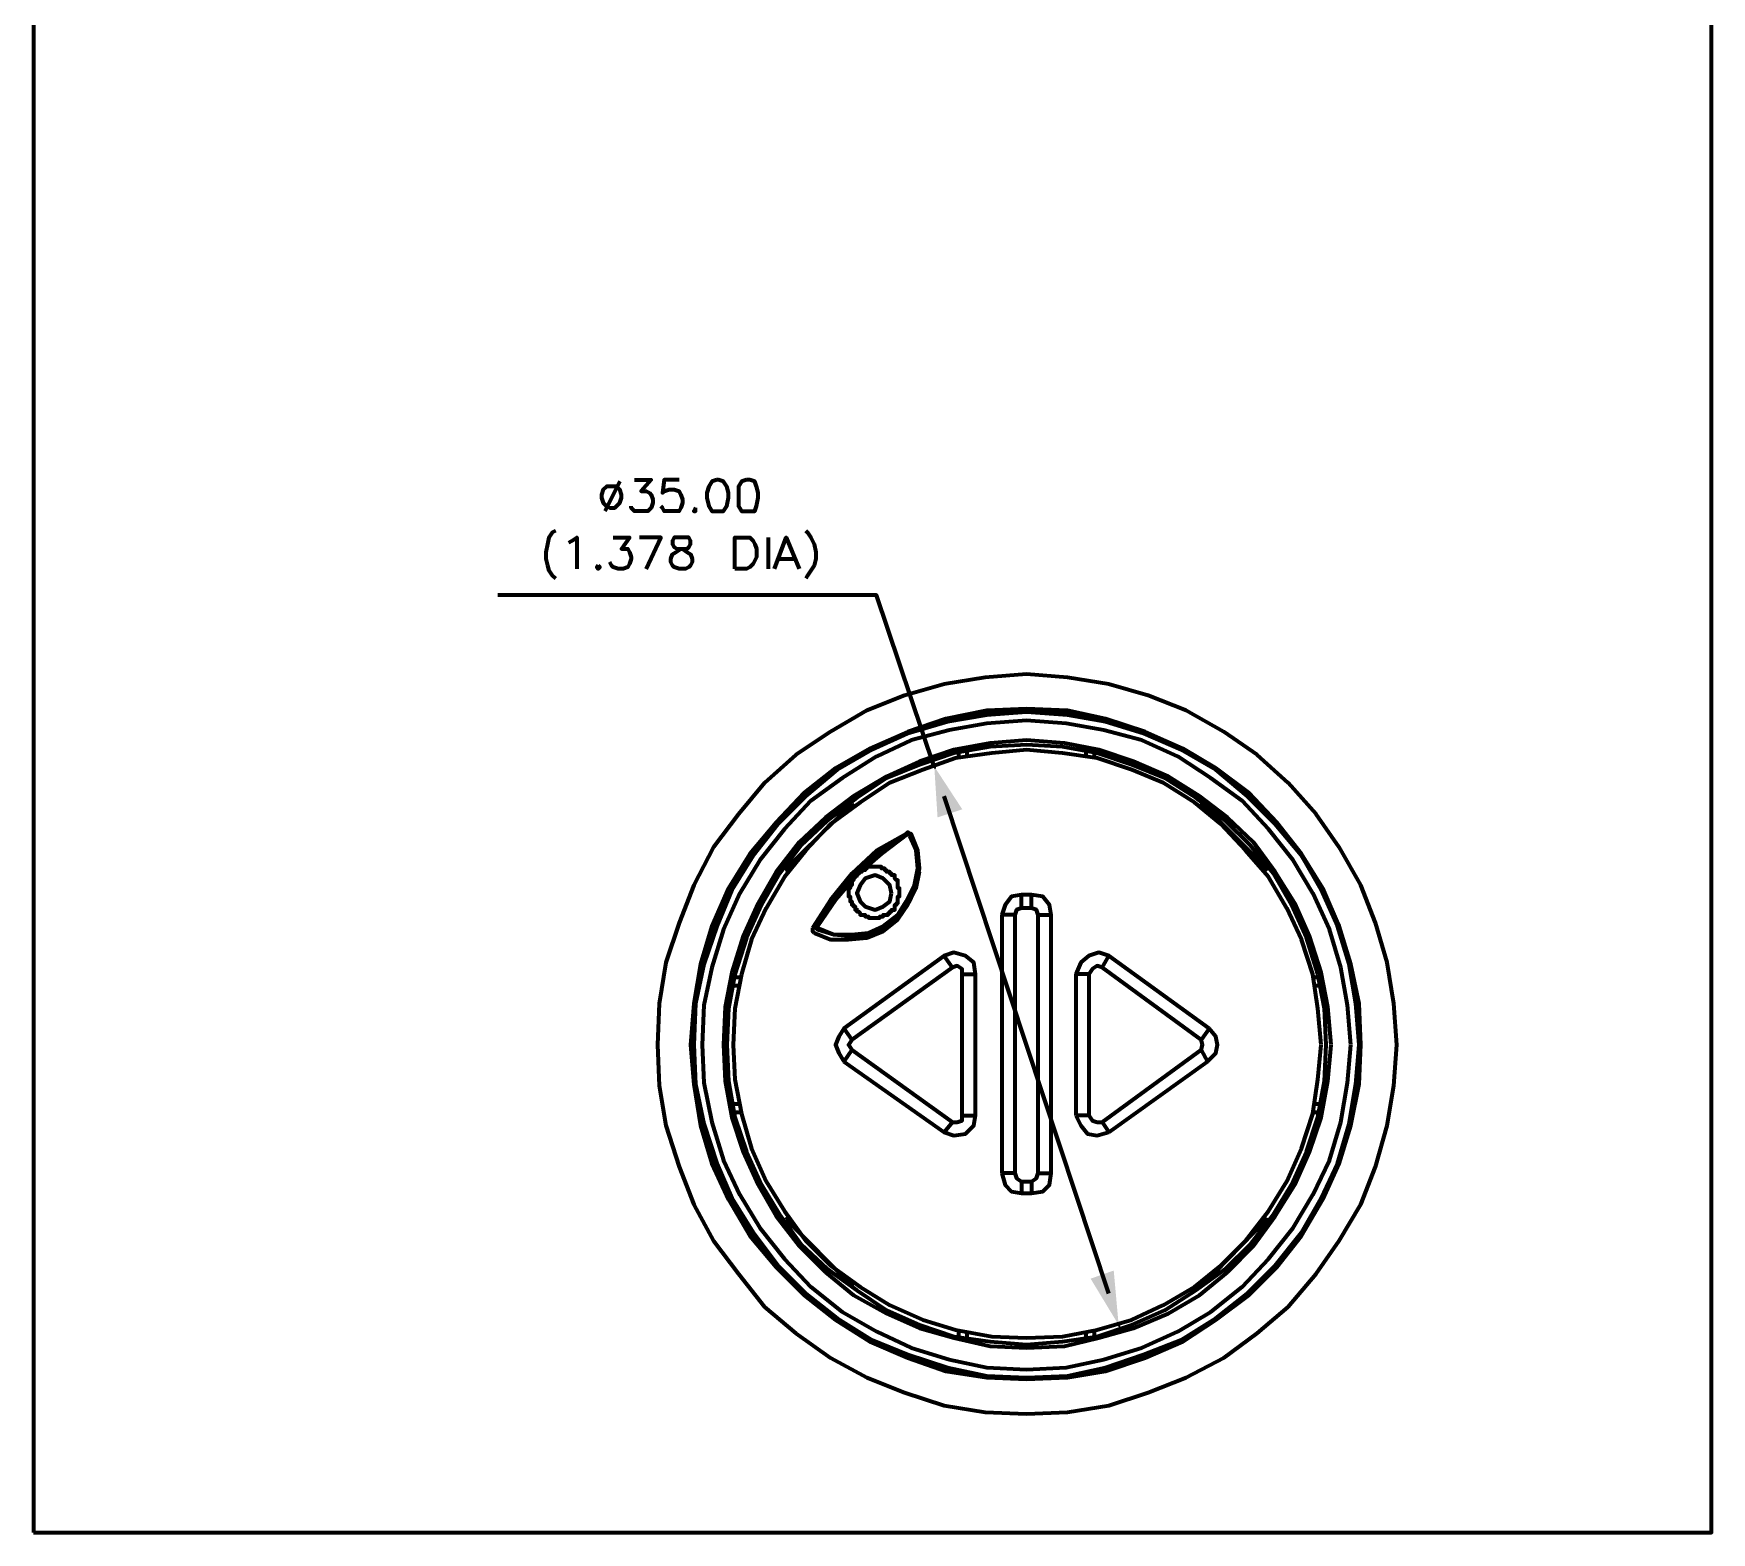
# Model space of a CAD drawing. Header units: inches. Extents: x 19 to 378, y -1 to 556.
# Drawn here: x 19 to 132.2, y 244.4 to 345.5 of the extents above; entities that cross this region are included whole.
import ezdxf

# ---------------------------------------------------------------- set-up
doc = ezdxf.new("R2010")
doc.units = ezdxf.units.IN
doc.layers.add('H', color=7, linetype='CONTINUOUS', lineweight=100)
doc.layers.add('P', color=250, linetype='CONTINUOUS', lineweight=100)

msp = doc.modelspace()

# ---------------------------------------------------------------- hatches: boundary and pattern name
at = {"layer": 'H', "linetype": 'CONTINUOUS'}
for points in [[(80, 292.67), (81.67, 293.22), (79.78, 296.11)], [(91.89, 262.11), (90.33, 261.56), (92.22, 258.44)]]:
    msp.add_hatch(color=0, dxfattribs=at).paths.add_polyline_path(points)

# ---------------------------------------------------------------- linework, layer by layer
at = {"layer": 'P', "color": 0, "linetype": 'CONTINUOUS'}
for points in [[(19, 244.44), (132.22, 244.44), (132.22, 412.56), (19, 412.56), (19, 244.44)], [(57.89, 315), (57.67, 315), (57.44, 314.78), (57.33, 314.44), (57.33, 314.22), (57.44, 313.89), (57.67, 313.67), (57.89, 313.56), (58.22, 313.56), (58.33, 313.67), (58.56, 313.89), (58.67, 314.22), (58.67, 314.44), (58.56, 314.78), (58.33, 315), (58.22, 315), (57.89, 315)], [(58.56, 315.33), (57.56, 313.33)], [(59.56, 315.44), (60.67, 315.44), (60, 314.67), (60.33, 314.67), (60.56, 314.56), (60.67, 314.44), (60.78, 314.11), (60.78, 313.89), (60.67, 313.56), (60.44, 313.33), (60.11, 313.33), (59.78, 313.33), (59.56, 313.33), (59.33, 313.56), (59.33, 313.67)], [(62.56, 315.44), (61.56, 315.44), (61.44, 314.56), (61.56, 314.67), (61.89, 314.78), (62.22, 314.78), (62.56, 314.67), (62.67, 314.44), (62.78, 314.11), (62.78, 313.89), (62.67, 313.56), (62.56, 313.33), (62.22, 313.33), (61.89, 313.33), (61.56, 313.33), (61.44, 313.56), (61.33, 313.67)], [(65.11, 315.44), (64.78, 315.33), (64.56, 315), (64.44, 314.56), (64.44, 314.22), (64.56, 313.67), (64.78, 313.33), (65.11, 313.33), (65.22, 313.33), (65.56, 313.33), (65.78, 313.67), (65.89, 314.22), (65.89, 314.56), (65.78, 315), (65.56, 315.33), (65.22, 315.44), (65.11, 315.44)], [(67.11, 315.44), (66.78, 315.33), (66.56, 315), (66.56, 314.56), (66.56, 314.22), (66.56, 313.67), (66.78, 313.33), (67.11, 313.33), (67.33, 313.33), (67.67, 313.33), (67.78, 313.67), (67.89, 314.22), (67.89, 314.56), (67.78, 315), (67.67, 315.33), (67.33, 315.44), (67.11, 315.44)], [(63.67, 313.56), (63.56, 313.33), (63.67, 313.33), (63.67, 313.33), (63.67, 313.56)], [(54.22, 312), (54, 311.89), (53.78, 311.56), (53.67, 311.11), (53.56, 310.56), (53.56, 310.11), (53.67, 309.67), (53.78, 309.33), (54, 309), (54.22, 308.78)], [(55.11, 311.22), (55.33, 311.33), (55.67, 311.56), (55.67, 309.44)], [(58.11, 311.56), (59.22, 311.56), (58.67, 310.78), (59, 310.78), (59.11, 310.78), (59.22, 310.56), (59.33, 310.22), (59.33, 310.11), (59.22, 309.78), (59.11, 309.56), (58.78, 309.44), (58.44, 309.44), (58.11, 309.56), (58, 309.67), (57.89, 309.89)], [(60.33, 309.44), (61.33, 311.56), (59.89, 311.56)], [(62.56, 311.56), (62.22, 311.56), (62.11, 311.33), (62.11, 311.11), (62.22, 310.89), (62.44, 310.78), (62.78, 310.78), (63.11, 310.56), (63.33, 310.44), (63.44, 310.11), (63.44, 309.89), (63.33, 309.67), (63.22, 309.56), (63, 309.44), (62.56, 309.44), (62.22, 309.56), (62.11, 309.67), (62, 309.89), (62, 310.11), (62.11, 310.44), (62.33, 310.56), (62.67, 310.78), (63.11, 310.78), (63.22, 310.89), (63.33, 311.11), (63.33, 311.33), (63.22, 311.56), (63, 311.56), (62.56, 311.56)], [(66.33, 309.44), (66.33, 311.56), (67.11, 311.56), (67.33, 311.56), (67.56, 311.33), (67.67, 311.11), (67.78, 310.78), (67.78, 310.22), (67.67, 310), (67.56, 309.78), (67.33, 309.56), (67.11, 309.44), (66.33, 309.44)], [(68.56, 311.56), (68.56, 309.44)], [(69, 309.44), (69.78, 311.56), (70.67, 309.44)], [(71.11, 312), (71.22, 311.89), (71.44, 311.56), (71.67, 311.11), (71.78, 310.56), (71.78, 310.11), (71.67, 309.67), (71.44, 309.33), (71.22, 309), (71.11, 308.78)], [(57.11, 309.67), (57, 309.56), (57.11, 309.44), (57.22, 309.56), (57.11, 309.67)], [(69.33, 310.11), (70.33, 310.11)], [(79.78, 296.11), (75.89, 307.67), (50.33, 307.67)], [(111, 277.33), (110.78, 280.11), (110.33, 282.89), (109.56, 285.56), (108.56, 288.11), (107.11, 290.67), (105.56, 292.89), (103.67, 295), (101.56, 296.89), (99.33, 298.44), (96.78, 299.89), (94.22, 300.89), (91.56, 301.67), (88.78, 302.11), (86, 302.33), (83.22, 302.11), (80.44, 301.67), (77.78, 300.89), (75.22, 299.89), (72.78, 298.44), (70.44, 296.89), (68.33, 295), (66.56, 292.89), (64.89, 290.67), (63.56, 288.11), (62.56, 285.56), (61.67, 282.89), (61.22, 280.11), (61.11, 277.33), (61.22, 274.56), (61.67, 271.89), (62.56, 269.11), (63.56, 266.56), (64.89, 264.11), (66.56, 261.89), (68.33, 259.67), (70.44, 257.89), (72.78, 256.22), (75.22, 254.89), (77.78, 253.89), (80.44, 253), (83.22, 252.56), (86, 252.44), (88.78, 252.56), (91.56, 253), (94.22, 253.89), (96.78, 254.89), (99.33, 256.22), (101.56, 257.89), (103.67, 259.67), (105.56, 261.89), (107.11, 264.11), (108.56, 266.56), (109.56, 269.11), (110.33, 271.89), (110.78, 274.56), (111, 277.33)], [(108.56, 277.33), (108.44, 280.11), (107.89, 282.78), (107.11, 285.33), (106, 287.89), (104.56, 290.22), (102.89, 292.33), (101, 294.33), (98.78, 296), (96.56, 297.33), (94, 298.44), (91.33, 299.33), (88.78, 299.89), (86, 300), (83.33, 299.89), (80.56, 299.33), (78, 298.44), (75.44, 297.33), (73.11, 296), (71, 294.33), (69.11, 292.33), (67.33, 290.22), (65.89, 287.89), (64.78, 285.33), (64, 282.78), (63.56, 280.11), (63.33, 277.33), (63.56, 274.67), (64, 271.89), (64.78, 269.33), (65.89, 266.89), (67.33, 264.44), (69.11, 262.33), (71, 260.44), (73.11, 258.78), (75.44, 257.33), (78, 256.22), (80.56, 255.33), (83.33, 254.89), (86, 254.78), (88.78, 254.89), (91.33, 255.33), (94, 256.22), (96.56, 257.33), (98.78, 258.78), (101, 260.44), (102.89, 262.33), (104.56, 264.44), (106, 266.89), (107.11, 269.33), (107.89, 271.89), (108.44, 274.67), (108.56, 277.33)], [(108.56, 277.33), (108.44, 280.11), (107.89, 282.78), (107.11, 285.33), (105.89, 287.89), (104.56, 290.11), (102.89, 292.33), (101, 294.22), (98.78, 295.89), (96.56, 297.33), (94, 298.44), (91.33, 299.33), (88.78, 299.78), (86, 299.89), (83.33, 299.78), (80.56, 299.33), (78, 298.44), (75.56, 297.33), (73.22, 295.89), (71.11, 294.22), (69.11, 292.33), (67.44, 290.11), (66, 287.89), (64.89, 285.33), (64.11, 282.78), (63.67, 280.11), (63.44, 277.33), (63.67, 274.67), (64.11, 271.89), (64.89, 269.33), (66, 266.89), (67.44, 264.56), (69.11, 262.44), (71.11, 260.44), (73.22, 258.78), (75.56, 257.33), (78, 256.22), (80.56, 255.44), (83.33, 255), (86, 254.78), (88.78, 255), (91.33, 255.44), (94, 256.22), (96.56, 257.33), (98.78, 258.78), (101, 260.44), (102.89, 262.44), (104.56, 264.56), (105.89, 266.89), (107.11, 269.33), (107.89, 271.89), (108.44, 274.67), (108.56, 277.33)], [(108.44, 277.33), (108.22, 280.11), (107.78, 282.78), (107, 285.33), (105.89, 287.78), (104.56, 290.11), (102.78, 292.22), (100.89, 294.11), (98.78, 295.89), (96.44, 297.22), (93.89, 298.33), (91.33, 299.11), (88.78, 299.56), (86, 299.78), (83.33, 299.56), (80.67, 299.11), (78, 298.33), (75.56, 297.22), (73.22, 295.89), (71.11, 294.11), (69.22, 292.22), (67.56, 290.11), (66.11, 287.78), (65.11, 285.33), (64.22, 282.78), (63.67, 280.11), (63.56, 277.33), (63.67, 274.67), (64.22, 272), (65.11, 269.33), (66.11, 267), (67.56, 264.67), (69.22, 262.44), (71.11, 260.56), (73.22, 258.89), (75.56, 257.44), (78, 256.44), (80.67, 255.56), (83.33, 255), (86, 254.89), (88.78, 255), (91.33, 255.56), (93.89, 256.44), (96.44, 257.44), (98.78, 258.89), (100.89, 260.56), (102.78, 262.44), (104.56, 264.67), (105.89, 267), (107, 269.33), (107.78, 272), (108.22, 274.67), (108.44, 277.33)], [(107.89, 277.33), (107.67, 280), (107.22, 282.56), (106.44, 285.11), (105.33, 287.56), (104, 289.78), (102.33, 291.89), (100.56, 293.78), (98.44, 295.33), (96.22, 296.78), (93.78, 297.89), (91.22, 298.56), (88.67, 299), (86, 299.22), (83.33, 299), (80.78, 298.56), (78.22, 297.89), (75.89, 296.78), (73.56, 295.33), (71.44, 293.78), (69.67, 291.89), (68, 289.78), (66.67, 287.56), (65.56, 285.11), (64.78, 282.56), (64.22, 280), (64.11, 277.33), (64.22, 274.78), (64.78, 272.11), (65.56, 269.56), (66.67, 267.22), (68, 265), (69.67, 262.89), (71.44, 261), (73.56, 259.33), (75.89, 258), (78.22, 256.89), (80.78, 256.11), (83.33, 255.56), (86, 255.44), (88.67, 255.56), (91.22, 256.11), (93.78, 256.89), (96.22, 258), (98.44, 259.33), (100.56, 261), (102.33, 262.89), (104, 265), (105.33, 267.22), (106.44, 269.56), (107.22, 272.11), (107.67, 274.78), (107.89, 277.33)], [(106.56, 277.33), (106.33, 279.89), (105.89, 282.22), (105.11, 284.67), (104.11, 286.89), (102.78, 289), (101.33, 291), (99.56, 292.67), (97.67, 294.11), (95.56, 295.44), (93.22, 296.44), (90.89, 297.22), (88.56, 297.67), (86, 297.89), (83.56, 297.67), (81.11, 297.22), (78.78, 296.44), (76.56, 295.44), (74.33, 294.11), (72.44, 292.67), (70.67, 291), (69.11, 289), (67.89, 286.89), (66.89, 284.67), (66.11, 282.22), (65.67, 279.89), (65.56, 277.33), (65.67, 274.89), (66.11, 272.44), (66.89, 270.11), (67.89, 267.89), (69.11, 265.78), (70.67, 263.78), (72.44, 262), (74.33, 260.44), (76.56, 259.22), (78.78, 258.22), (81.11, 257.56), (83.56, 257), (86, 256.89), (88.56, 257), (90.89, 257.56), (93.22, 258.22), (95.56, 259.22), (97.67, 260.44), (99.56, 262), (101.33, 263.78), (102.78, 265.78), (104.11, 267.89), (105.11, 270.11), (105.89, 272.44), (106.33, 274.89), (106.56, 277.33)], [(106.22, 277.33), (106.11, 279.78), (105.67, 282.11), (104.89, 284.56), (103.89, 286.78), (102.67, 288.89), (101.11, 290.78), (99.44, 292.44), (97.44, 294), (95.33, 295.33), (93.11, 296.22), (90.78, 297), (88.44, 297.44), (86, 297.56), (83.56, 297.44), (81.11, 297), (78.78, 296.22), (76.56, 295.33), (74.56, 294), (72.56, 292.44), (70.78, 290.78), (69.33, 288.89), (68.11, 286.78), (67.11, 284.56), (66.33, 282.11), (65.89, 279.78), (65.78, 277.33), (65.89, 274.89), (66.33, 272.44), (67.11, 270.11), (68.11, 267.89), (69.33, 265.89), (70.78, 263.89), (72.56, 262.22), (74.56, 260.78), (76.56, 259.44), (78.78, 258.44), (81.11, 257.67), (83.56, 257.33), (86, 257.11), (88.44, 257.33), (90.78, 257.67), (93.11, 258.44), (95.33, 259.44), (97.44, 260.78), (99.44, 262.22), (101.11, 263.89), (102.67, 265.89), (103.89, 267.89), (104.89, 270.11), (105.67, 272.44), (106.11, 274.89), (106.22, 277.33)], [(105.89, 277.33), (105.67, 279.78), (105.33, 282.11), (104.56, 284.44), (103.56, 286.56), (102.33, 288.67), (100.78, 290.44), (99.11, 292.22), (97.33, 293.67), (95.22, 295), (93.11, 295.89), (90.78, 296.67), (88.44, 297), (86, 297.22), (83.67, 297), (81.22, 296.67), (79, 295.89), (76.78, 295), (74.78, 293.67), (72.78, 292.22), (71.11, 290.44), (69.67, 288.67), (68.44, 286.56), (67.44, 284.44), (66.78, 282.11), (66.33, 279.78), (66.22, 277.33), (66.33, 275), (66.78, 272.67), (67.44, 270.33), (68.44, 268.11), (69.67, 266.11), (71.11, 264.11), (72.78, 262.44), (74.78, 261), (76.78, 259.78), (79, 258.78), (81.22, 258.11), (83.67, 257.67), (86, 257.56), (88.44, 257.67), (90.78, 258.11), (93.11, 258.78), (95.22, 259.78), (97.33, 261), (99.11, 262.44), (100.78, 264.11), (102.33, 266.11), (103.56, 268.11), (104.56, 270.33), (105.33, 272.67), (105.67, 275), (105.89, 277.33)], [(81.44, 296.67), (81.44, 297)], [(82, 296.78), (82, 297.22)], [(90, 297.22), (90, 296.78)], [(90.56, 297), (90.56, 296.67)], [(79.78, 296.11), (79.89, 296.11)], [(69.78, 289.22), (74.22, 293.56)], [(74.22, 293.56), (74.33, 293.44)], [(74.22, 293.33), (74.22, 293.56)], [(91.56, 260.56), (80.44, 294.11)], [(97.67, 293.44), (97.89, 293.56)], [(97.89, 293.56), (102.22, 289.22)], [(97.89, 293.33), (97.89, 293.56)], [(77.89, 291.56), (75.89, 290.44), (74.22, 288.89), (72.78, 287.11), (71.56, 285.22)], [(78, 291.56), (76.11, 290.44), (74.56, 288.89), (73, 287.22), (71.78, 285.33), (71.78, 285.22), (71.89, 285.11), (73, 284.78), (74.22, 284.67), (75.33, 284.78), (76.44, 285.33), (77.33, 286), (78.11, 287), (78.56, 288), (78.78, 289.22), (78.67, 290.44), (78.22, 291.56), (78.11, 291.56), (78, 291.56)], [(78, 291.56), (76.22, 290.22), (74.56, 288.78), (73.11, 287.11), (71.89, 285.33)], [(71.89, 285.22), (73, 284.78), (74.22, 284.78), (75.33, 284.89), (76.33, 285.33), (77.33, 286.11), (77.89, 287), (78.44, 288.11), (78.67, 289.22), (78.56, 290.44), (78.11, 291.44)], [(78.11, 291.56), (78, 291.67), (77.89, 291.56)], [(78.11, 291.44), (78.11, 291.56), (78, 291.56)], [(78, 291.56), (78, 291.56)], [(78.11, 291.44), (78.22, 291.56)], [(70.11, 289.22), (69.78, 289.22)], [(69.89, 289), (69.78, 289.22)], [(71.67, 284.89), (72.78, 284.44), (74, 284.44), (75.22, 284.56), (76.33, 285), (77.33, 285.78), (78, 286.78), (78.56, 287.89), (78.78, 289)], [(74.56, 288.78), (74.56, 288.78), (74.56, 288.78), (74.44, 288.78), (74.44, 288.67), (74.33, 288.67), (74.33, 288.44), (74.22, 288.44), (74.22, 288.44), (74.22, 288.33), (74.22, 288.11), (74.11, 288.11), (74.11, 287.89), (74, 287.89), (74, 287.33), (74.11, 287.33), (74.11, 287), (74.22, 287), (74.22, 286.89), (74.22, 286.89), (74.22, 286.78), (74.33, 286.78), (74.33, 286.67), (74.44, 286.67), (74.44, 286.44), (74.56, 286.44), (74.56, 286.44), (74.56, 286.44)], [(77, 288.78), (76.89, 288.78), (76.89, 288.89), (76.78, 288.89), (76.78, 289), (76.78, 289), (76.78, 289), (76.56, 289), (76.56, 289.11), (76.44, 289.11), (76.44, 289.22), (76.22, 289.22), (76.22, 289.33), (75.22, 289.33), (75.22, 289.22), (75.11, 289.22), (75.11, 289.11), (74.89, 289.11), (74.89, 289), (74.78, 289), (74.78, 289), (74.67, 289), (74.67, 288.89), (74.56, 288.89), (74.56, 288.78)], [(74.56, 288.78), (74.67, 288.78)], [(76.89, 287.56), (76.78, 288.11), (76.33, 288.56), (75.78, 288.78), (75.11, 288.56), (74.78, 288.11), (74.56, 287.56), (74.78, 287), (75.11, 286.67), (75.78, 286.44), (76.33, 286.67), (76.78, 287), (76.89, 287.56)], [(77, 286.44), (77, 286.44), (77.11, 286.44), (77.11, 286.56), (77.11, 286.56), (77.11, 286.78), (77.22, 286.78), (77.22, 286.89), (77.33, 286.89), (77.33, 287), (77.33, 287), (77.33, 287.33), (77.44, 287.33), (77.44, 287.89), (77.33, 287.89), (77.33, 288.11), (77.33, 288.22), (77.33, 288.44), (77.22, 288.44), (77.22, 288.44), (77.11, 288.56), (77.11, 288.67), (77.11, 288.67), (77.11, 288.78), (77, 288.78), (77, 288.78)], [(101.89, 289.22), (102.22, 289.22)], [(102.22, 289.22), (102, 289)], [(85.67, 287.44), (85, 287.33), (84.56, 286.78), (84.33, 286.11)], [(85.67, 286.56), (85.33, 286.44), (85.22, 286.11)], [(86.33, 287.44), (85.67, 287.44)], [(85.67, 286.56), (85.67, 287.44)], [(86.33, 286.56), (85.67, 286.56)], [(87.67, 286.11), (87.56, 286.78), (87.11, 287.33), (86.33, 287.44)], [(86.33, 286.56), (86.33, 287.44)], [(86.78, 286.11), (86.67, 286.44), (86.33, 286.56)], [(71.89, 285.33), (71.78, 285.33)], [(71.89, 285.33), (71.89, 285.22)], [(74.56, 286.44), (74.67, 286.44)], [(74.56, 286.44), (74.56, 286.33), (74.67, 286.33), (74.78, 286.22), (74.78, 286.22), (74.78, 286.11), (74.89, 286.11), (75, 286.11), (75.11, 286.11), (75.11, 286), (75.33, 286), (75.33, 285.89), (76.11, 285.89), (76.11, 286), (76.33, 286), (76.33, 286.11), (76.56, 286.11), (76.56, 286.11), (76.67, 286.11), (76.67, 286.22), (76.78, 286.22), (76.78, 286.33), (76.89, 286.33), (76.89, 286.44), (77, 286.44)], [(85.22, 286.11), (84.33, 286.11)], [(84.33, 286.11), (84.33, 268.67)], [(85.22, 286.11), (85.22, 268.67)], [(86.78, 286.11), (87.67, 286.11)], [(86.78, 268.67), (86.78, 286.11)], [(87.67, 268.67), (87.67, 286.11)], [(71.56, 285.22), (71.56, 285), (71.67, 284.89)], [(71.89, 285.22), (71.89, 285.11)], [(80.44, 283.33), (73.67, 278.44), (74.22, 277.67)], [(82.56, 282.11), (82.44, 282.89), (81.89, 283.33), (81.11, 283.56), (80.44, 283.33)], [(81, 282.56), (80.44, 283.33)], [(91.56, 283.33), (90.89, 283.56), (90.22, 283.33), (89.67, 282.89), (89.33, 282.11)], [(91.11, 282.56), (91.56, 283.33)], [(98.33, 278.44), (91.56, 283.33)], [(81, 282.56), (74.22, 277.67)], [(81.67, 282.11), (81.67, 282.44), (81.33, 282.67), (81, 282.56)], [(81.67, 282.11), (82.56, 282.11)], [(81.67, 272.56), (81.67, 282.11)], [(82.56, 272.56), (82.56, 282.11)], [(90.22, 282.11), (89.33, 282.11)], [(89.33, 282.11), (89.33, 272.56)], [(91.11, 282.56), (90.78, 282.67), (90.44, 282.44), (90.22, 282.11)], [(90.22, 282.11), (90.22, 272.56)], [(98.33, 278.44), (97.78, 277.67), (91.11, 282.56)], [(66.22, 281.89), (66.67, 281.89)], [(66.22, 281.33), (66.56, 281.33)], [(105.33, 281.89), (105.67, 281.89)], [(105.44, 281.33), (105.89, 281.33)], [(73.67, 278.44), (73.33, 277.89), (73.11, 277.33), (73.33, 276.78), (73.67, 276.22)], [(74.22, 277.67), (74, 277.33), (74.22, 277)], [(97.78, 277), (97.89, 277.33), (97.78, 277.67)], [(98.22, 276.22), (98.78, 276.78), (98.89, 277.33), (98.78, 277.89), (98.33, 278.44)], [(74.22, 277), (73.67, 276.22)], [(74.22, 277), (81, 272.11)], [(91.11, 272.11), (97.78, 277)], [(97.78, 277), (98.22, 276.22)], [(73.67, 276.22), (80.44, 271.44)], [(91.56, 271.44), (98.22, 276.22)], [(66.56, 273.33), (66.22, 273.33)], [(105.89, 273.33), (105.44, 273.33)], [(66.67, 272.78), (66.22, 272.78)], [(80.44, 271.44), (81.11, 271.22), (81.89, 271.33), (82.44, 271.89), (82.56, 272.56)], [(81, 272.11), (80.44, 271.44)], [(81, 272.11), (81.33, 272.11), (81.67, 272.22), (81.67, 272.56)], [(81.67, 272.56), (82.56, 272.56)], [(89.33, 272.56), (89.67, 271.89), (90.11, 271.33), (90.78, 271.22), (91.56, 271.44)], [(90.22, 272.56), (89.33, 272.56)], [(90.22, 272.56), (90.44, 272.22), (90.78, 272.11), (91.11, 272.11)], [(91.11, 272.11), (91.56, 271.44)], [(105.67, 272.78), (105.33, 272.78)], [(84.33, 268.67), (84.56, 267.89), (85, 267.44), (85.67, 267.33)], [(85.22, 268.67), (84.33, 268.67)], [(85.22, 268.67), (85.33, 268.33), (85.67, 268.11)], [(86.33, 268.11), (86.67, 268.33), (86.78, 268.67)], [(86.33, 267.33), (87.11, 267.44), (87.56, 267.89), (87.67, 268.67)], [(86.78, 268.67), (87.67, 268.67)], [(85.67, 268.11), (85.67, 267.33)], [(85.67, 268.11), (86.33, 268.11)], [(85.67, 267.33), (86.33, 267.33)], [(86.33, 268.11), (86.33, 267.33)], [(69.78, 265.56), (69.89, 265.67)], [(70.11, 265.56), (69.78, 265.56)], [(74.22, 261.11), (69.78, 265.56)], [(102.22, 265.56), (97.89, 261.11)], [(101.89, 265.56), (102.22, 265.56)], [(102, 265.67), (102.22, 265.56)], [(74.22, 261.44), (74.22, 261.11)], [(74.33, 261.33), (74.22, 261.11)], [(97.89, 261.11), (97.67, 261.33)], [(97.89, 261.44), (97.89, 261.11)], [(92.22, 258.44), (92.33, 258.44)], [(81.44, 257.56), (81.44, 258.11)], [(82, 257.56), (82, 257.89)], [(90, 257.89), (90, 257.56)], [(90.56, 258.11), (90.56, 257.56)]]:
    msp.add_lwpolyline(points, dxfattribs=at)

doc.saveas('drawing.dxf')
